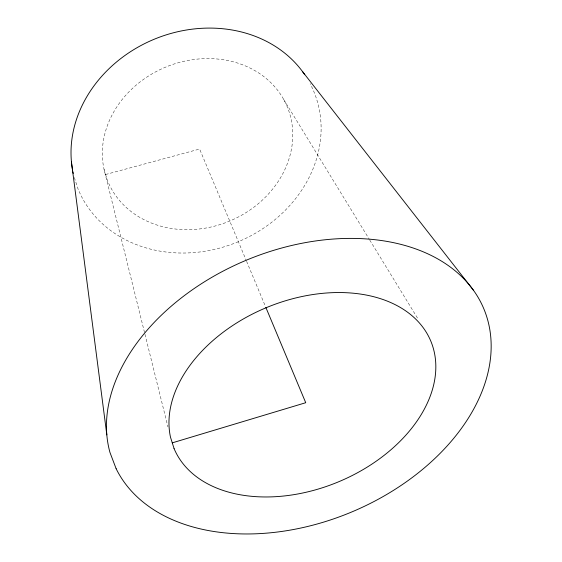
<?xml version="1.0" encoding="UTF-8"?>
<svg xmlns="http://www.w3.org/2000/svg" width="562" height="562" viewBox="0 0 562 562"><rect width="100%" height="100%" fill="white"/><g stroke="black" fill="none" stroke-linecap="round" stroke-linejoin="round"><path stroke-width="0.42" stroke-dasharray="2.81 2.11" d="M105.593 174.515L199.615 149.056L246.254 260.536M283.641 99.376L369.304 239.342M369.761 240.093L418.318 319.434M246.592 261.344L265.51 306.585M74.339 177.55L78.104 189.113A127.56 109.618 -22.7 0 0 242.475 239.904A127.56 109.618 -22.7 0 0 310.14 83.703M104.068 169.436L107.103 179.552A97.149 83.359 -22.7 0 0 265.819 196.756A97.149 83.359 -22.7 0 0 224.8 59.979A97.149 83.359 -22.7 0 0 104.068 169.436L144.75 333.435M144.961 334.285L167.94 426.902"/><path stroke-width="0.84" d="M172.274 442.856L305.728 402.715L265.847 307.393M302.7 71.817L473.267 290.006M71.444 161.947L106.829 434.904M73.236 173.475A127.56 109.618 -22.7 0 1 72.898 171.86M72.589 170.223A127.56 109.618 -22.7 0 1 154.557 39.101A127.56 109.618 -22.7 0 1 304.73 74.697M116.13 468.694L109.969 452.48A200.536 136.468 -22.7 0 1 353.772 238.414A200.536 136.468 -22.7 0 1 436.765 456.667A200.536 136.468 -22.7 0 1 116.13 468.694M174.058 448.539L170.469 437.103A139.151 94.268 -22.7 0 1 345.771 292.69A139.151 94.268 -22.7 0 1 394.159 446.902A139.151 94.268 -22.7 0 1 174.058 448.539"/></g></svg>
